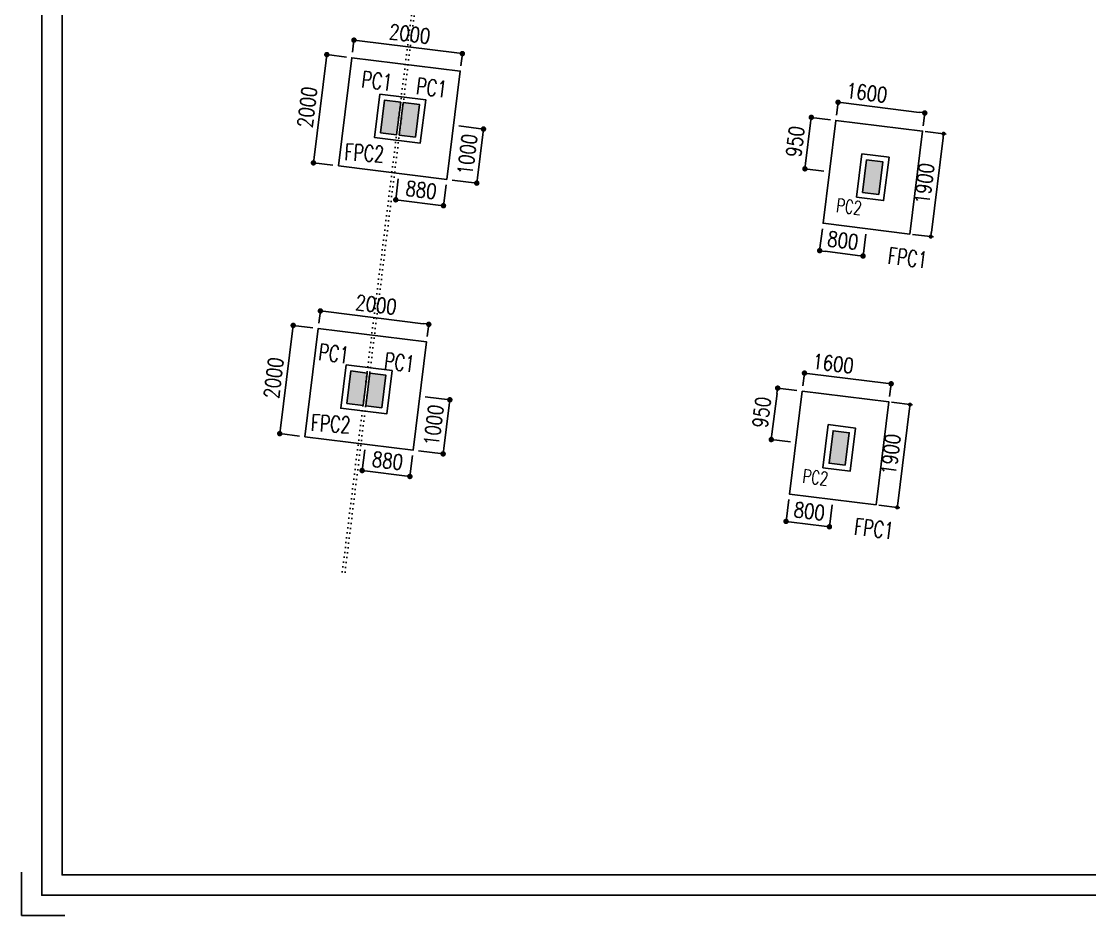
# Model space of a CAD drawing. Extents: x 473024 to 774629, y -1213442 to -1126596.
# Drawn here: x 473024 to 492587, y -1213442 to -1197054 of the extents above; entities that cross this region are included whole.
import ezdxf
from ezdxf.enums import TextEntityAlignment as Align

# ---------------------------------------------------------------- set-up
doc = ezdxf.new("R2010")
doc.units = 0
doc.header["$LTSCALE"] = 100
doc.header["$MEASUREMENT"] = 0
doc.header["$PDMODE"] = 2
doc.header["$PDSIZE"] = -10
doc.linetypes.add('ACAD_ISO07W100', pattern=[3, 0, -3])
doc.layers.get('0').update_dxf_attribs({"linetype": 'CONTINUOUS'})
doc.layers.get('Defpoints').update_dxf_attribs({"linetype": 'CONTINUOUS'})
for name, color, linetype in [('7', 7, 'CONTINUOUS'), ('a-podium col', 6, 'CONTINUOUS'), ('C-STRU-COL-HAT', 253, 'CONTINUOUS'), ('COLNO', 6, 'CONTINUOUS'), ('FOOTDIM', 4, 'CONTINUOUS'), ('Footing', 2, 'CONTINUOUS'), ('Footing Nos', 4, 'CONTINUOUS'), ('PEDESTAL', 4, 'CONTINUOUS'), ('S-FOOTDIM', 9, 'CONTINUOUS'), ('TITLE2', 7, 'CONTINUOUS'), ('TXT1', 6, 'CONTINUOUS')]:
    doc.layers.add(name, color=color, linetype=linetype)
doc.styles.add('ROMANS', font='romans.shx', dxfattribs={"width": 0.8})
doc.dimstyles.new('dim100', dxfattribs={"dimtxt": 275, "dimasz": 100, "dimexe": 50, "dimexo": 50, "dimgap": 100, "dimtad": 1, "dimdec": 0, "dimrnd": 5, "dimzin": 0, "dimdsep": 46, "dimtxsty": 'ROMANS', "dimblk": 'DOT', "dimcen": 0.09, "dimclrd": 9, "dimclre": 9, "dimclrt": 3, "dimadec": 0, "dimazin": 0, "dimtfac": 1, "dimtdec": 0, "dimtofl": 0, "dimtmove": 1, "dimatfit": 0, "dimldrblk": 'DOT', "dimfxl": 1, "dimtolj": 1, "dimtzin": 0, "dimarcsym": 0})

# ---------------------------------------------------------------- blocks, each defined once
blk = doc.blocks.new('_Dot')
at = {"color": 0, "linetype": 'ByBlock', "lineweight": -2}
blk.add_line((-0.5, 0), (-1, 0), dxfattribs=at)
at = {"color": 0, "linetype": 'ByBlock', "const_width": 0.5}
blk.add_lwpolyline([(-0.25, 0, 1), (0.25, 0, 1)], format="xyb", close=True, dxfattribs=at)
blk = doc.blocks.new('*D65')
at = {"layer": 'Defpoints', "color": 0, "transparency": 16777216}
for p in [(478500, -1202360), (478460, -1202681), (480445, -1202927)]:
    blk.add_point(p, dxfattribs=at)
at = {"layer": 'S-FOOTDIM', "color": 9, "lineweight": -2, "transparency": 16777216}
for p, q in [((478472, -1202582), (478500, -1202360)), ((480385, -1202594), (478599, -1202372)), ((480457, -1202828), (480485, -1202606))]:
    blk.add_line(p, q, dxfattribs=at)
at = {"layer": 'S-FOOTDIM', "color": 9, "lineweight": -2, "transparency": 16777216, "xscale": 100, "yscale": 100, "zscale": 100}
for p, rotation in [((478500, -1202360), 172.9319059773417), ((480485, -1202606), 352.9319059773417)]:
    blk.add_blockref('_Dot', p, dxfattribs=dict(at, rotation=rotation))
at = {"layer": 'S-FOOTDIM', "color": 3, "transparency": 16777216, "insert": (479521, -1202247), "char_height": 275, "attachment_point": 5, "rotation": 352.9319, "style": 'ROMANS'}
blk.add_mtext('\\A1;2000', dxfattribs=at)
blk = doc.blocks.new('*D66')
at = {"layer": 'Defpoints', "color": 0, "transparency": 16777216}
for p in [(478460, -1202681), (477756, -1204609), (478214, -1204666)]:
    blk.add_point(p, dxfattribs=at)
at = {"layer": 'S-FOOTDIM', "color": 9, "lineweight": -2, "transparency": 16777216}
for p, q in [((478361, -1202669), (478002, -1202625)), ((477990, -1202724), (477769, -1204510)), ((478115, -1204654), (477756, -1204609))]:
    blk.add_line(p, q, dxfattribs=at)
at = {"layer": 'S-FOOTDIM', "color": 9, "lineweight": -2, "transparency": 16777216, "xscale": 100, "yscale": 100, "zscale": 100}
for p, rotation in [((478002, -1202625), 82.93190597734169), ((477756, -1204609), 262.9319059773417)]:
    blk.add_blockref('_Dot', p, dxfattribs=dict(at, rotation=rotation))
at = {"layer": 'S-FOOTDIM', "color": 3, "transparency": 16777216, "insert": (477644, -1203588), "char_height": 275, "attachment_point": 5, "rotation": 82.9319, "style": 'ROMANS'}
blk.add_mtext('\\A1;2000', dxfattribs=at)
blk = doc.blocks.new('*D67')
at = {"layer": 'Defpoints', "color": 0, "transparency": 16777216}
for p in [(479115, -1197398), (479075, -1197719), (481060, -1197965)]:
    blk.add_point(p, dxfattribs=at)
at = {"layer": 'S-FOOTDIM', "color": 9, "lineweight": -2, "transparency": 16777216}
for p, q in [((479088, -1197620), (479115, -1197398)), ((481001, -1197632), (479214, -1197410)), ((481072, -1197866), (481100, -1197644))]:
    blk.add_line(p, q, dxfattribs=at)
at = {"layer": 'S-FOOTDIM', "color": 9, "lineweight": -2, "transparency": 16777216, "xscale": 100, "yscale": 100, "zscale": 100}
for p, rotation in [((479115, -1197398), 172.9319059773417), ((481100, -1197644), 352.9319059773417)]:
    blk.add_blockref('_Dot', p, dxfattribs=dict(at, rotation=rotation))
at = {"layer": 'S-FOOTDIM', "color": 3, "transparency": 16777216, "insert": (480137, -1197285), "char_height": 275, "attachment_point": 5, "rotation": 352.9319, "style": 'ROMANS'}
blk.add_mtext('\\A1;2000', dxfattribs=at)
blk = doc.blocks.new('*D68')
at = {"layer": 'Defpoints', "color": 0, "transparency": 16777216}
for p in [(479075, -1197719), (478372, -1199647), (478829, -1199704)]:
    blk.add_point(p, dxfattribs=at)
at = {"layer": 'S-FOOTDIM', "color": 9, "lineweight": -2, "transparency": 16777216}
for p, q in [((478605, -1197762), (478384, -1199548)), ((478976, -1197707), (478618, -1197663)), ((478730, -1199692), (478372, -1199647))]:
    blk.add_line(p, q, dxfattribs=at)
at = {"layer": 'S-FOOTDIM', "color": 9, "lineweight": -2, "transparency": 16777216, "xscale": 100, "yscale": 100, "zscale": 100}
for p, rotation in [((478618, -1197663), 82.93190597734169), ((478372, -1199647), 262.9319059773417)]:
    blk.add_blockref('_Dot', p, dxfattribs=dict(at, rotation=rotation))
at = {"layer": 'S-FOOTDIM', "color": 3, "transparency": 16777216, "insert": (478259, -1198626), "char_height": 275, "attachment_point": 5, "rotation": 82.9319, "style": 'ROMANS'}
blk.add_mtext('\\A1;2000', dxfattribs=at)
blk = doc.blocks.new('*D201')
at = {"layer": 'Defpoints', "color": 0, "linetype": 'ByBlock', "transparency": 16777216}
for p in [(487705, -1200754), (488500, -1200853), (487643, -1201256)]:
    blk.add_point(p, dxfattribs=at)
at = {"layer": 'S-FOOTDIM', "color": 9, "lineweight": -2, "transparency": 16777216}
for p, q in [((487693, -1200854), (487643, -1201256)), ((488487, -1200952), (488438, -1201354)), ((488338, -1201342), (487742, -1201268))]:
    blk.add_line(p, q, dxfattribs=at)
at = {"layer": 'S-FOOTDIM', "color": 9, "linetype": 'ByBlock', "lineweight": -2, "transparency": 16777216, "xscale": 100, "yscale": 100, "zscale": 100}
for p, rotation in [((487643, -1201256), 172.9319059569372), ((488438, -1201354), 352.9319059569372)]:
    blk.add_blockref('_Dot', p, dxfattribs=dict(at, rotation=rotation))
at = {"layer": 'S-FOOTDIM', "color": 3, "linetype": 'ByBlock', "transparency": 16777216, "insert": (488069, -1201069), "char_height": 275, "attachment_point": 5, "rotation": 352.9319, "style": 'ROMANS'}
blk.add_mtext('\\A1;800', dxfattribs=at)
blk = doc.blocks.new('DOT')
at = {"layer": '7', "color": 0, "linetype": 'ByBlock'}
blk.add_line((-0.5, 0), (-1, 0), dxfattribs=at)
at = {"layer": '7', "color": 0, "linetype": 'ByBlock', "const_width": 0.5}
blk.add_lwpolyline([(-0.25, 0, 1), (0.25, 0, 1)], format="xyb", close=True, dxfattribs=at)
blk = doc.blocks.new('*D202')
at = {"layer": 'Defpoints', "color": 0, "linetype": 'ByBlock', "transparency": 16777216}
for p in [(487490, -1198813), (487939, -1198869), (487822, -1199812)]:
    blk.add_point(p, dxfattribs=at)
at = {"layer": 'S-FOOTDIM', "color": 9, "lineweight": -2, "transparency": 16777216}
for p, q in [((487385, -1199657), (487477, -1198912)), ((487839, -1198856), (487490, -1198813)), ((487722, -1199799), (487373, -1199756))]:
    blk.add_line(p, q, dxfattribs=at)
at = {"layer": 'S-FOOTDIM', "color": 9, "linetype": 'ByBlock', "lineweight": -2, "transparency": 16777216, "xscale": 100, "yscale": 100, "zscale": 100}
for p, rotation in [((487490, -1198813), 82.93190595289278), ((487373, -1199756), 262.9319059528927)]:
    blk.add_blockref('_Dot', p, dxfattribs=dict(at, rotation=rotation))
at = {"layer": 'S-FOOTDIM', "color": 3, "linetype": 'ByBlock', "transparency": 16777216, "insert": (487195, -1199255), "char_height": 275, "attachment_point": 5, "rotation": 82.9319, "style": 'ROMANS'}
blk.add_mtext('\\A1;950', dxfattribs=at)
blk = doc.blocks.new('*D203')
at = {"layer": 'Defpoints', "color": 0, "linetype": 'ByBlock', "transparency": 16777216}
for p in [(487090, -1205716), (487885, -1205815), (487027, -1206218)]:
    blk.add_point(p, dxfattribs=at)
at = {"layer": 'S-FOOTDIM', "color": 9, "lineweight": -2, "transparency": 16777216}
for p, q in [((487077, -1205816), (487027, -1206218)), ((487872, -1205914), (487822, -1206316)), ((487723, -1206304), (487127, -1206230))]:
    blk.add_line(p, q, dxfattribs=at)
at = {"layer": 'S-FOOTDIM', "color": 9, "linetype": 'ByBlock', "lineweight": -2, "transparency": 16777216, "xscale": 100, "yscale": 100, "zscale": 100}
for p, rotation in [((487027, -1206218), 172.9319059569372), ((487822, -1206316), 352.9319059569372)]:
    blk.add_blockref('_Dot', p, dxfattribs=dict(at, rotation=rotation))
at = {"layer": 'S-FOOTDIM', "color": 3, "linetype": 'ByBlock', "transparency": 16777216, "insert": (487454, -1206031), "char_height": 275, "attachment_point": 5, "rotation": 352.9319, "style": 'ROMANS'}
blk.add_mtext('\\A1;800', dxfattribs=at)
blk = doc.blocks.new('*D204')
at = {"layer": 'Defpoints', "color": 0, "linetype": 'ByBlock', "transparency": 16777216}
for p in [(486874, -1203775), (487323, -1203831), (487206, -1204774)]:
    blk.add_point(p, dxfattribs=at)
at = {"layer": 'S-FOOTDIM', "color": 9, "lineweight": -2, "transparency": 16777216}
for p, q in [((486770, -1204619), (486862, -1203874)), ((487224, -1203819), (486874, -1203775)), ((487107, -1204761), (486757, -1204718))]:
    blk.add_line(p, q, dxfattribs=at)
at = {"layer": 'S-FOOTDIM', "color": 9, "linetype": 'ByBlock', "lineweight": -2, "transparency": 16777216, "xscale": 99.99999999999999, "yscale": 99.99999999999999, "zscale": 99.99999999999999}
for p, rotation in [((486874, -1203775), 82.93190595289278), ((486757, -1204718), 262.9319059528927)]:
    blk.add_blockref('_Dot', p, dxfattribs=dict(at, rotation=rotation))
at = {"layer": 'S-FOOTDIM', "color": 3, "linetype": 'ByBlock', "transparency": 16777216, "insert": (486580, -1204217), "char_height": 275, "attachment_point": 5, "rotation": 82.9319, "style": 'ROMANS'}
blk.add_mtext('\\A1;950', dxfattribs=at)
blk = doc.blocks.new('*D209')
at = {"layer": 'Defpoints', "color": 0, "linetype": 'ByBlock', "transparency": 16777216}
for p in [(479324, -1204804), (480199, -1204912), (480139, -1205394)]:
    blk.add_point(p, dxfattribs=at)
at = {"layer": 'S-FOOTDIM', "color": 9, "lineweight": -2, "transparency": 16777216}
for p, q in [((479312, -1204903), (479264, -1205286)), ((480186, -1205012), (480139, -1205394)), ((479364, -1205298), (480040, -1205382))]:
    blk.add_line(p, q, dxfattribs=at)
at = {"layer": 'S-FOOTDIM', "color": 9, "linetype": 'ByBlock', "lineweight": -2, "transparency": 16777216, "xscale": 100, "yscale": 100, "zscale": 100}
for p, rotation in [((479264, -1205286), 172.9319059773443), ((480139, -1205394), 352.9319059773443)]:
    blk.add_blockref('_Dot', p, dxfattribs=dict(at, rotation=rotation))
at = {"layer": 'S-FOOTDIM', "color": 3, "linetype": 'ByBlock', "transparency": 16777216, "insert": (479731, -1205105), "char_height": 275, "attachment_point": 5, "rotation": 352.9319, "style": 'ROMANS'}
blk.add_mtext('\\A1;880', dxfattribs=at)
blk = doc.blocks.new('*D210')
at = {"layer": 'Defpoints', "color": 0, "linetype": 'ByBlock', "transparency": 16777216}
for p in [(480322, -1203921), (480871, -1203989), (480199, -1204912)]:
    blk.add_point(p, dxfattribs=at)
at = {"layer": 'S-FOOTDIM', "color": 9, "lineweight": -2, "transparency": 16777216}
for p, q in [((480421, -1203933), (480871, -1203989)), ((480761, -1204881), (480859, -1204088)), ((480298, -1204925), (480748, -1204980))]:
    blk.add_line(p, q, dxfattribs=at)
at = {"layer": 'S-FOOTDIM', "color": 9, "linetype": 'ByBlock', "lineweight": -2, "transparency": 16777216, "xscale": 100, "yscale": 100, "zscale": 100}
for p, rotation in [((480871, -1203989), 82.93190597734166), ((480748, -1204980), 262.9319059773417)]:
    blk.add_blockref('_Dot', p, dxfattribs=dict(at, rotation=rotation))
at = {"layer": 'S-FOOTDIM', "color": 3, "linetype": 'ByBlock', "transparency": 16777216, "insert": (480574, -1204455), "char_height": 275, "attachment_point": 5, "rotation": 82.9319, "style": 'ROMANS'}
blk.add_mtext('\\A1;1000', dxfattribs=at)
blk = doc.blocks.new('*D211')
at = {"layer": 'Defpoints', "color": 0, "linetype": 'ByBlock', "transparency": 16777216}
for p in [(479940, -1199842), (480814, -1199950), (480754, -1200432)]:
    blk.add_point(p, dxfattribs=at)
at = {"layer": 'S-FOOTDIM', "color": 9, "lineweight": -2, "transparency": 16777216}
for p, q in [((479927, -1199941), (479880, -1200324)), ((480802, -1200050), (480754, -1200432)), ((479979, -1200336), (480655, -1200420))]:
    blk.add_line(p, q, dxfattribs=at)
at = {"layer": 'S-FOOTDIM', "color": 9, "linetype": 'ByBlock', "lineweight": -2, "transparency": 16777216, "xscale": 100, "yscale": 100, "zscale": 100}
for p, rotation in [((479880, -1200324), 172.9319059773443), ((480754, -1200432), 352.9319059773443)]:
    blk.add_blockref('_Dot', p, dxfattribs=dict(at, rotation=rotation))
at = {"layer": 'S-FOOTDIM', "color": 3, "linetype": 'ByBlock', "transparency": 16777216, "insert": (480346, -1200143), "char_height": 275, "attachment_point": 5, "rotation": 352.9319, "style": 'ROMANS'}
blk.add_mtext('\\A1;880', dxfattribs=at)
blk = doc.blocks.new('*D212')
at = {"layer": 'Defpoints', "color": 0, "linetype": 'ByBlock', "transparency": 16777216}
for p in [(480937, -1198959), (481487, -1199027), (480814, -1199950)]:
    blk.add_point(p, dxfattribs=at)
at = {"layer": 'S-FOOTDIM', "color": 9, "lineweight": -2, "transparency": 16777216}
for p, q in [((481036, -1198971), (481487, -1199027)), ((481376, -1199919), (481474, -1199126)), ((480913, -1199963), (481364, -1200018))]:
    blk.add_line(p, q, dxfattribs=at)
at = {"layer": 'S-FOOTDIM', "color": 9, "linetype": 'ByBlock', "lineweight": -2, "transparency": 16777216, "xscale": 100, "yscale": 100, "zscale": 100}
for p, rotation in [((481487, -1199027), 82.93190597734166), ((481364, -1200018), 262.9319059773417)]:
    blk.add_blockref('_Dot', p, dxfattribs=dict(at, rotation=rotation))
at = {"layer": 'S-FOOTDIM', "color": 3, "linetype": 'ByBlock', "transparency": 16777216, "insert": (481190, -1199493), "char_height": 275, "attachment_point": 5, "rotation": 82.9319, "style": 'ROMANS'}
blk.add_mtext('\\A1;1000', dxfattribs=at)
blk = doc.blocks.new('*D599')
at = {"layer": 'Defpoints', "color": 0, "transparency": 16777216}
for p in [(489526, -1199066), (489912, -1199113), (489293, -1200951)]:
    blk.add_point(p, dxfattribs=at)
at = {"layer": 'S-FOOTDIM', "color": 9, "lineweight": -2, "transparency": 16777216}
for p, q in [((489576, -1199072), (489962, -1199120)), ((489688, -1200925), (489903, -1199188)), ((489342, -1200957), (489728, -1201005))]:
    blk.add_line(p, q, dxfattribs=at)
at = {"layer": 'S-FOOTDIM', "color": 9, "lineweight": -2, "transparency": 16777216, "xscale": 75, "yscale": 75, "zscale": 75}
for p, rotation in [((489912, -1199113), 82.93190597498261), ((489678, -1200999), 262.9319059749826)]:
    blk.add_blockref('_Dot', p, dxfattribs=dict(at, rotation=rotation))
at = {"layer": 'S-FOOTDIM', "color": 3, "transparency": 16777216, "insert": (489560, -1200027), "char_height": 275, "attachment_point": 5, "rotation": 82.9319, "style": 'ROMANS'}
blk.add_mtext('\\A1;1900', dxfattribs=at)
blk = doc.blocks.new('*D600')
at = {"layer": 'Defpoints', "color": 0, "transparency": 16777216}
for p in [(487980, -1198536), (487939, -1198869), (489526, -1199066)]:
    blk.add_point(p, dxfattribs=at)
at = {"layer": 'S-FOOTDIM', "color": 9, "lineweight": -2, "transparency": 16777216}
for p, q in [((487951, -1198770), (487980, -1198536)), ((489468, -1198721), (488079, -1198549)), ((489539, -1198966), (489568, -1198733))]:
    blk.add_line(p, q, dxfattribs=at)
at = {"layer": 'S-FOOTDIM', "color": 9, "lineweight": -2, "transparency": 16777216, "xscale": 100, "yscale": 100, "zscale": 100}
for p, rotation in [((487980, -1198536), 172.9319059741619), ((489568, -1198733), 352.9319059741619)]:
    blk.add_blockref('_Dot', p, dxfattribs=dict(at, rotation=rotation))
at = {"layer": 'S-FOOTDIM', "color": 3, "transparency": 16777216, "insert": (488506, -1198362), "char_height": 275, "attachment_point": 5, "rotation": 352.9319, "style": 'ROMANS'}
blk.add_mtext('\\A1;1600', dxfattribs=at)
blk = doc.blocks.new('*D601')
at = {"layer": 'Defpoints', "color": 0, "transparency": 16777216}
for p in [(488911, -1204028), (489297, -1204076), (488677, -1205913)]:
    blk.add_point(p, dxfattribs=at)
at = {"layer": 'S-FOOTDIM', "color": 9, "lineweight": -2, "transparency": 16777216}
for p, q in [((488961, -1204034), (489346, -1204082)), ((489072, -1205887), (489288, -1204150)), ((488727, -1205919), (489113, -1205967))]:
    blk.add_line(p, q, dxfattribs=at)
at = {"layer": 'S-FOOTDIM', "color": 9, "lineweight": -2, "transparency": 16777216, "xscale": 75, "yscale": 75, "zscale": 75}
for p, rotation in [((489297, -1204076), 82.93190597498261), ((489063, -1205961), 262.9319059749826)]:
    blk.add_blockref('_Dot', p, dxfattribs=dict(at, rotation=rotation))
at = {"layer": 'S-FOOTDIM', "color": 3, "transparency": 16777216, "insert": (488944, -1204989), "char_height": 275, "attachment_point": 5, "rotation": 82.9319, "style": 'ROMANS'}
blk.add_mtext('\\A1;1900', dxfattribs=at)
blk = doc.blocks.new('*D602')
at = {"layer": 'Defpoints', "color": 0, "transparency": 16777216}
for p in [(487365, -1203499), (487323, -1203831), (488911, -1204028)]:
    blk.add_point(p, dxfattribs=at)
at = {"layer": 'S-FOOTDIM', "color": 9, "lineweight": -2, "transparency": 16777216}
for p, q in [((487336, -1203732), (487365, -1203499)), ((488853, -1203683), (487464, -1203511)), ((488924, -1203929), (488952, -1203695))]:
    blk.add_line(p, q, dxfattribs=at)
at = {"layer": 'S-FOOTDIM', "color": 9, "lineweight": -2, "transparency": 16777216, "xscale": 100, "yscale": 100, "zscale": 100}
for p, rotation in [((487365, -1203499), 172.9319059741619), ((488952, -1203695), 352.9319059741619)]:
    blk.add_blockref('_Dot', p, dxfattribs=dict(at, rotation=rotation))
at = {"layer": 'S-FOOTDIM', "color": 3, "transparency": 16777216, "insert": (487891, -1203325), "char_height": 275, "attachment_point": 5, "rotation": 352.9319, "style": 'ROMANS'}
blk.add_mtext('\\A1;1600', dxfattribs=at)

msp = doc.modelspace()

# ---------------------------------------------------------------- hatches: boundary and pattern name
at = {"layer": 'C-STRU-COL-HAT'}
h = msp.add_hatch(color=256, dxfattribs=at)
h.dxf.hatch_style = 1
h.paths.add_polyline_path([(479599.1, -1199094.3), (479896.8, -1199131.2), (479970.6, -1198535.8), (479672.9, -1198498.9)])
h = msp.add_hatch(color=256, dxfattribs=at)
h.dxf.hatch_style = 1
h.paths.add_polyline_path([(480242.6, -1199174.1), (479944.9, -1199137.2), (480018.7, -1198541.7), (480316.4, -1198578.6)])
h = msp.add_hatch(color=256, dxfattribs=at)
h.dxf.hatch_style = 1
h.paths.add_polyline_path([(488727.6, -1200226.1), (488429.9, -1200189.2), (488503.7, -1199593.8), (488801.4, -1199630.7)])
h = msp.add_hatch(color=256, dxfattribs=at)
h.dxf.hatch_style = 1
h.paths.add_polyline_path([(478984.6, -1204056.4), (479282.3, -1204093.3), (479356.1, -1203497.9), (479058.3, -1203461)])
h = msp.add_hatch(color=256, dxfattribs=at)
h.dxf.hatch_style = 1
h.paths.add_polyline_path([(479627.3, -1204136.1), (479329.6, -1204099.2), (479403.4, -1203503.7), (479701.2, -1203540.6)])
h = msp.add_hatch(color=256, dxfattribs=at)
h.dxf.hatch_style = 1
h.paths.add_polyline_path([(488112.3, -1205188.3), (487814.6, -1205151.4), (487888.5, -1204555.9), (488186.2, -1204592.8)])

# ---------------------------------------------------------------- linework, layer by layer
at = {"layer": 'a-podium col', "elevation": 0}
for points in [[(479599.1, -1199094.3), (479896.8, -1199131.2), (479970.6, -1198535.8), (479672.9, -1198498.9)], [(480242.6, -1199174.1), (479944.9, -1199137.2), (480018.7, -1198541.7), (480316.4, -1198578.6)], [(488727.6, -1200226.1), (488429.9, -1200189.2), (488503.7, -1199593.8), (488801.4, -1199630.7)], [(478984.6, -1204056.4), (479282.3, -1204093.3), (479356.1, -1203497.9), (479058.3, -1203461)], [(479627.3, -1204136.1), (479329.6, -1204099.2), (479403.4, -1203503.7), (479701.2, -1203540.6)], [(488112.3, -1205188.3), (487814.6, -1205151.4), (487888.5, -1204555.9), (488186.2, -1204592.8)], [(488112.3, -1205188.3), (487814.6, -1205151.4), (487888.5, -1204555.9), (488186.2, -1204592.8)]]:
    msp.add_lwpolyline(points, close=True, dxfattribs=at)
at = {"layer": 'FOOTDIM', "color": 2}
for p, q in [((473024.2, -1213442.2, 0), (473024.2, -1212647.7, 0)), ((473024.2, -1213442.2, 0), (473024.2, -1212647.7, 0)), ((473818.7, -1213442.2, 0), (473024.2, -1213442.2, 0)), ((473818.7, -1213442.2, 0), (473024.2, -1213442.2, 0))]:
    msp.add_line(p, q, dxfattribs=at)
at = {"layer": 'Footing', "elevation": 0}
for points in [[(478829.1, -1199704.2), (480813.9, -1199950.3), (481060, -1197965.5), (479075.2, -1197719.4)], [(489292.7, -1200951.2), (487704.8, -1200754.3), (487938.6, -1198868.7), (489526.5, -1199065.6)], [(478213.9, -1204666.2), (480198.7, -1204912.3), (480444.8, -1202927.5), (478460, -1202681.4)], [(488677.4, -1205913.3), (487089.6, -1205716.4), (487323.4, -1203830.9), (488911.2, -1204027.8)]]:
    msp.add_lwpolyline(points, close=True, dxfattribs=at)
at = {"layer": 'PEDESTAL', "elevation": 0}
for points in [[(479586.7, -1198387.4), (480428, -1198491.7), (480329.5, -1199285.6), (479488.3, -1199181.4)], [(478971.4, -1203349.4), (479812.7, -1203453.7), (479714.3, -1204247.6), (478873.1, -1204143.4)]]:
    msp.add_lwpolyline(points, close=True, dxfattribs=at)
at = {"layer": 'PEDESTAL', "color": 4, "elevation": 0}
for points in [[(488318.3, -1200276.2), (488814.5, -1200337.7), (488913, -1199543.8), (488416.8, -1199482.2)], [(487703.1, -1205238.3), (488199.3, -1205299.8), (488297.7, -1204505.9), (487801.5, -1204444.4)]]:
    msp.add_lwpolyline(points, close=True, dxfattribs=at)
at = {"layer": 'TITLE2', "color": 4, "elevation": 0}
msp.add_lwpolyline([(604473.6, -1213069.4), (604473.6, -1126969.1), (473397.1, -1126969.1), (473397.1, -1213069.4)], close=True, dxfattribs=at)
at = {"layer": 'TITLE2', "color": 12, "elevation": 0}
msp.add_lwpolyline([(604100.7, -1212696.5), (604100.7, -1127341.9), (473769.9, -1127341.9), (473769.9, -1212696.5)], close=True, dxfattribs=at)
at = {"layer": 'TXT1', "color": 6, "linetype": 'ACAD_ISO07W100', "ltscale": 0.3}
for p, q in [((478901.9, -1207142.3, 0), (483937.6, -1166530.3, 0)), ((478951.3, -1207150.2, 0), (483987, -1166538.2, 0))]:
    msp.add_line(p, q, dxfattribs=at)

# ---------------------------------------------------------------- texts
at = {"layer": 'COLNO', "style": 'ROMANS', "width": 0.7}
for s, height, rotation, p in [('PC1', 300, 352.93992, (479831.4, -1198030.7, 0)), ('PC1', 300, 352.93191, (480833.1, -1198154.9, 0)), ('PC2', 250, 352.93191, (488427.5, -1200353.7, 0)), ('PC1', 300, 352.93191, (479042.8, -1203027.1, 0)), ('PC1', 300, 352.93191, (480245.2, -1203190.7, 0)), ('PC2', 250, 352.93191, (487812.3, -1205315.8, 0))]:
    msp.add_text(s, height=height, rotation=rotation, dxfattribs=at).set_placement(p, align=Align.TOP_RIGHT)
at = {"layer": 'Footing Nos', "color": 6, "style": 'ROMANS', "width": 0.7}
for s, rotation, p in [('FPC2', 356.46392, (479674.7, -1199340, 0)), ('FPC1', 352.93191, (489632.8, -1201284.9, 0)), ('FPC2', 356.46392, (479059.4, -1204302, 0)), ('FPC1', 352.93191, (489017.5, -1206247.1, 0))]:
    msp.add_text(s, height=300, rotation=rotation, dxfattribs=at).set_placement(p, align=Align.TOP_RIGHT)

# ---------------------------------------------------------------- dimensions: what is measured, and where the dimension line sits
at = {"layer": 'S-FOOTDIM', "color": 3}
for p1, p2, distance, override, picture, middle in [((481060, -1197965.5, 0), (479075.2, -1197719.4, 0), -324, {"dimexe": 0, "dimexo": 100, "dimpost": '\\X'}, '*D67', (480136.7, -1197285.2, 0)), ((479075.2, -1197719.4, 0), (478829.1, -1199704.2, 0), -461.1, {"dimexe": 0, "dimexo": 100, "dimpost": '\\X'}, '*D68', (478258.9, -1198625.8, 0)), ((487821.7, -1199811.6, 0), (487938.6, -1198868.7, 0), 452.6, {"dimexe": 0, "dimexo": 100, "dimpost": '\\X', "dimblk": 'Dot'}, '*D202', (487195.4, -1199255.2)), ((480813.9, -1199950.3, 0), (480936.9, -1198958.6, 0), -554, {"dimexe": 0, "dimexo": 100, "dimpost": '\\X', "dimblk": 'Dot'}, '*D212', (481189.6, -1199493.4, 0)), ((479939.5, -1199841.9, 0), (480813.9, -1199950.3, 0), -485.9, {"dimexe": 0, "dimexo": 100, "dimpost": '\\X', "dimblk": 'Dot'}, '*D211', (480346.2, -1200142.5, 0)), ((488499.8, -1200852.9, 0), (487704.8, -1200754.3, 0), 505.3, {"dimexe": 0, "dimexo": 100, "dimpost": '\\X', "dimblk": 'Dot'}, '*D201', (488069.4, -1201069.3)), ((480444.8, -1202927.5, 0), (478460, -1202681.4, 0), -324, {"dimexe": 0, "dimexo": 100, "dimpost": '\\X'}, '*D65', (479521.4, -1202247.2, 0)), ((478460, -1202681.4, 0), (478213.9, -1204666.2, 0), -461.1, {"dimexe": 0, "dimexo": 100, "dimpost": '\\X'}, '*D66', (477643.6, -1203587.8, 0)), ((487206.5, -1204773.7, 0), (487323.4, -1203830.9, 0), 452.6, {"dimexe": 0, "dimexo": 100, "dimpost": '\\X', "dimblk": 'Dot'}, '*D204', (486580.1, -1204217.4, 0)), ((480198.7, -1204912.3, 0), (480321.6, -1203920.6, 0), -554, {"dimexe": 0, "dimexo": 100, "dimpost": '\\X', "dimblk": 'Dot'}, '*D210', (480574.3, -1204455.4)), ((479324.3, -1204803.9, 0), (480198.7, -1204912.3, 0), -485.9, {"dimexe": 0, "dimexo": 100, "dimpost": '\\X', "dimblk": 'Dot'}, '*D209', (479730.9, -1205104.5)), ((487884.5, -1205815, 0), (487089.6, -1205716.4, 0), 505.3, {"dimexe": 0, "dimexo": 100, "dimpost": '\\X', "dimblk": 'Dot'}, '*D203', (487454.1, -1206031.5, 0))]:
    dim = msp.add_aligned_dim(p1=p1, p2=p2, distance=distance, dimstyle='dim100', override=override, dxfattribs=at)
    dim.commit()
    dim.dimension.update_dxf_attribs({"geometry": picture, "text_midpoint": middle})
for base, p1, p2, picture, middle in [((487979.8, -1198536.5, 0), (489526.5, -1199065.6, 0), (487938.6, -1198868.7, 0), '*D600', (488477, -1198598.1, 0)), ((487364.6, -1203498.6, 0), (488911.2, -1204027.8, 0), (487323.4, -1203830.9, 0), '*D602', (487861.7, -1203560.3, 0))]:
    dim = msp.add_linear_dim(base=base, p1=p1, p2=p2, angle=172.93191, dimstyle='dim100', override={"dimtxt": 275, "dimasz": 100, "dimexe": 0, "dimexo": 100, "dimpost": '\\X'}, dxfattribs=at)
    dim.commit()
    dim.dimension.update_dxf_attribs({"geometry": picture, "text_midpoint": middle, "dimtype": 160})
for base, p1, p2, picture, middle in [((489912.1, -1199113.4, 0), (489292.7, -1200951.2, 0), (489526.5, -1199065.6, 0), '*D599', (489559.5, -1200027, 0)), ((489296.9, -1204075.6, 0), (488677.4, -1205913.3, 0), (488911.2, -1204027.8, 0), '*D601', (488944.3, -1204989.1, 0))]:
    dim = msp.add_linear_dim(base=base, p1=p1, p2=p2, angle=82.93191, dimstyle='dim100', override={"dimtxt": 275, "dimasz": 75, "dimpost": '\\X'}, dxfattribs=at)
    dim.commit()
    dim.dimension.update_dxf_attribs({"geometry": picture, "text_midpoint": middle})

doc.saveas('drawing.dxf')
